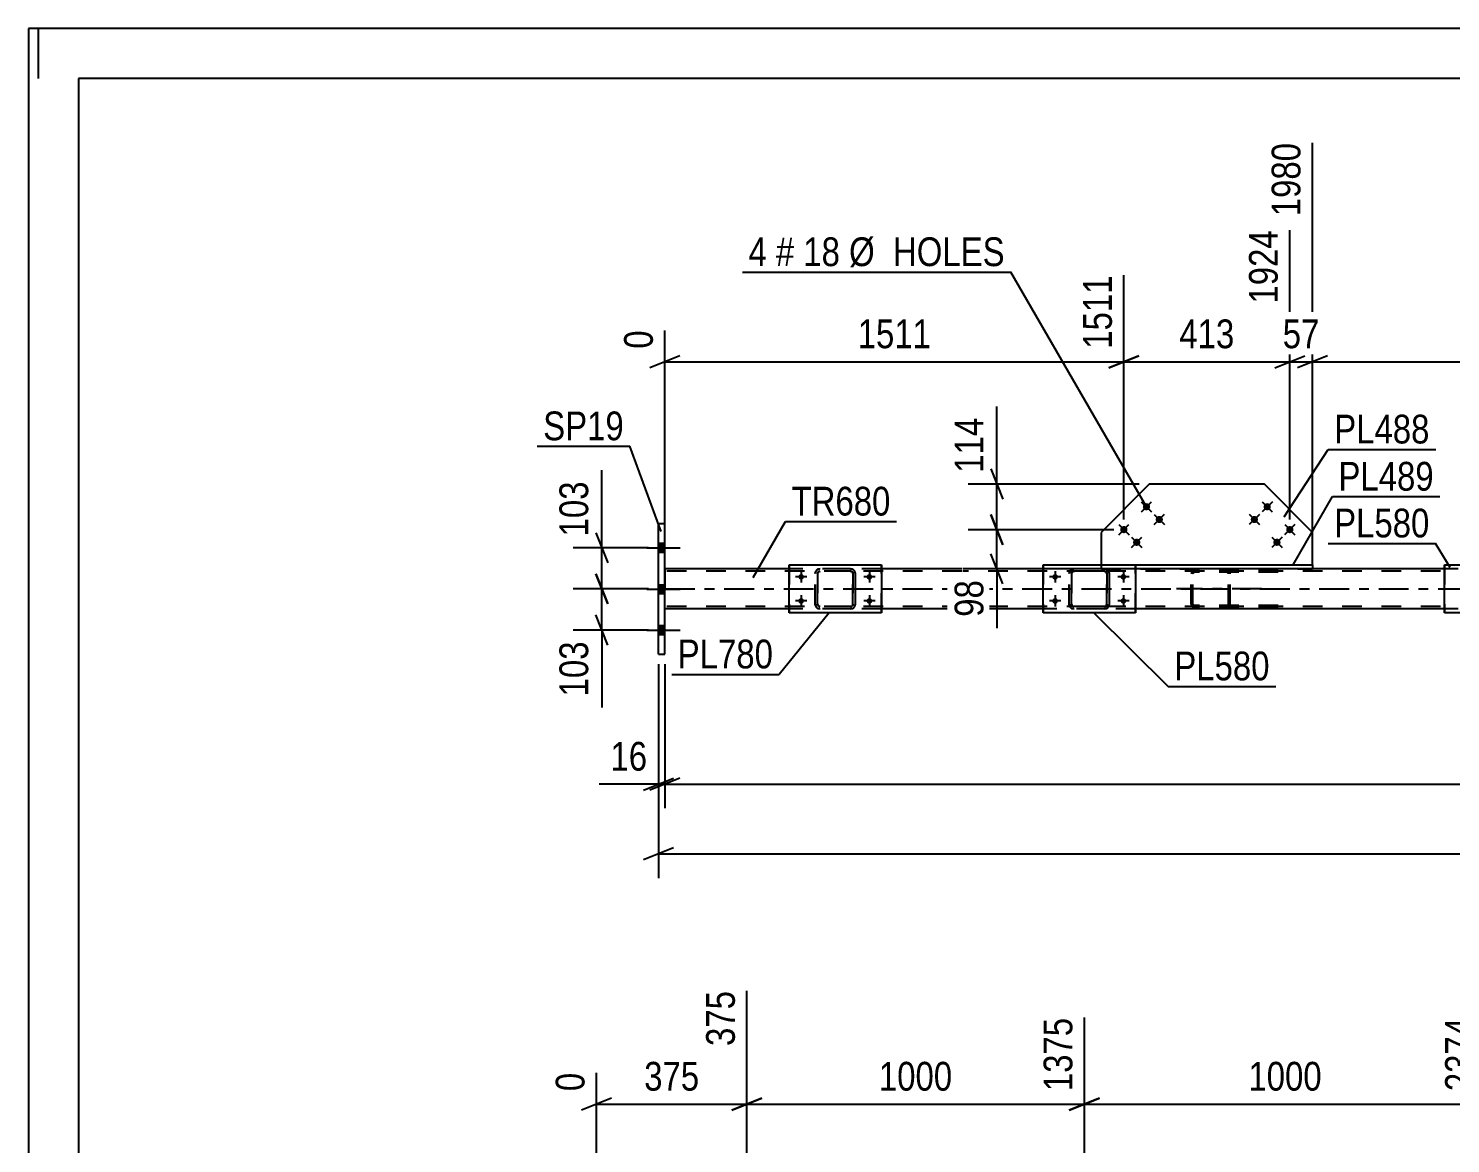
# Model space of a CAD drawing. Header units: millimetres. Extents: x 0 to 841, y 0 to 594.
# Drawn here: x 0 to 141.7, y 482.9 to 594 of the extents above; entities that cross this region are included whole.
import ezdxf

# ---------------------------------------------------------------- set-up
doc = ezdxf.new("R2010")
doc.units = ezdxf.units.MM
doc.linetypes.add('DXK_LINE_DOT2', pattern=[3.9198, 1.9599, -1.9599])
doc.linetypes.add('DXK_LINE_DOT3', pattern=[5.9187, 2.979, -0.9799, 0.9799, -0.9799])
doc.styles.add('Arial Narrow', font='ARIALN.TTF', dxfattribs={"height": 0.2})

# ---------------------------------------------------------------- blocks, each defined once
blk = doc.blocks.new('Unknown-570369486-1113')
at = {"color": 5, "linetype": 'Continuous'}
for p, q in [((841, 594), (0, 594)), ((0, 594), (0, 0)), ((1, 589), (1, 594)), ((836, 589), (5, 589)), ((5, 589), (5, 5))]:
    blk.add_line(p, q, dxfattribs=at)
blk = doc.blocks.new('Part-570369486-4411 - 4387')
at = {"color": 2, "linetype": 'Continuous'}
for p, q in [((106.87, 540.56), (106.87, 540.56)), ((106.87, 540.56), (106.87, 540.56)), ((106.87, 540.56), (127.91, 540.56)), ((127.91, 540.16), (110.28, 540.16)), ((127.91, 540.56), (127.91, 540.16)), ((127.91, 540.16), (127.91, 540.16))]:
    blk.add_line(p, q, dxfattribs=at)
at = {"color": 7, "linetype": 'DXK_LINE_DOT2'}
for p, q in [((106.87, 540.56), (106.87, 540.16)), ((106.87, 540.56), (127.91, 540.56)), ((106.87, 540.16), (127.91, 540.16)), ((110.28, 540.16), (106.87, 540.16))]:
    blk.add_line(p, q, dxfattribs=at)
blk = doc.blocks.new('Part-570369486-4464 - 4387')
at = {"color": 7, "linetype": 'DXK_LINE_DOT2'}
for p, q in [((78.37, 539.68), (78.41, 539.86)), ((78.41, 539.86), (78.38, 539.68)), ((78.63, 539.77), (78.61, 539.68)), ((78.62, 539.68), (78.64, 539.77)), ((78.68, 539.85), (78.63, 539.77)), ((78.64, 539.77), (78.69, 539.85)), ((78.67, 540.12), (78.85, 540.16)), ((78.86, 540.16), (78.67, 540.12)), ((78.67, 540.12), (78.67, 540.12)), ((78.76, 539.9), (78.68, 539.85)), ((78.69, 539.85), (78.77, 539.9)), ((78.85, 539.92), (78.76, 539.9)), ((78.77, 539.9), (78.86, 539.92)), ((81.9, 540.16), (78.85, 540.16)), ((81.9, 539.92), (78.85, 539.92)), ((81.89, 540.16), (82.08, 540.12)), ((81.98, 539.9), (81.89, 539.92)), ((82.08, 540.12), (81.9, 540.16)), ((81.9, 539.92), (81.99, 539.9)), ((81.98, 539.9), (81.99, 539.9)), ((82.06, 539.85), (81.98, 539.9)), ((81.99, 539.9), (82.07, 539.85)), ((82.11, 539.77), (82.06, 539.85)), ((82.07, 539.85), (82.12, 539.77)), ((82.13, 539.68), (82.11, 539.77)), ((82.12, 539.77), (82.14, 539.68)), ((82.33, 539.86), (82.37, 539.68)), ((82.38, 539.68), (82.34, 539.86)), ((78.37, 539.68), (78.38, 539.68)), ((78.37, 536.64), (78.37, 539.68)), ((78.38, 536.64), (78.38, 539.68)), ((78.62, 539.68), (78.61, 539.68)), ((78.61, 539.68), (78.61, 536.64)), ((78.62, 536.64), (78.62, 539.68)), ((82.14, 539.68), (82.13, 539.68)), ((82.13, 539.68), (82.13, 536.64)), ((82.14, 536.64), (82.14, 539.68)), ((82.38, 539.68), (82.37, 539.68)), ((82.37, 539.68), (82.37, 536.64)), ((82.38, 536.64), (82.38, 539.68)), ((78.38, 536.64), (78.37, 536.64)), ((78.41, 536.46), (78.37, 536.64)), ((78.38, 536.64), (78.41, 536.46)), ((78.61, 536.64), (78.62, 536.64)), ((78.61, 536.64), (78.63, 536.55)), ((78.64, 536.55), (78.62, 536.64)), ((78.63, 536.55), (78.68, 536.47)), ((78.69, 536.47), (78.64, 536.55)), ((78.67, 536.2), (78.67, 536.2)), ((78.85, 536.16), (78.67, 536.2)), ((78.67, 536.2), (78.86, 536.16)), ((78.68, 536.47), (78.76, 536.42)), ((78.77, 536.42), (78.69, 536.47)), ((78.76, 536.42), (78.85, 536.4)), ((78.86, 536.4), (78.77, 536.42)), ((81.9, 536.4), (78.85, 536.4)), ((81.9, 536.16), (78.85, 536.16)), ((81.89, 536.4), (81.98, 536.42)), ((82.08, 536.2), (81.89, 536.16)), ((81.99, 536.42), (81.9, 536.4)), ((81.9, 536.16), (82.08, 536.2)), ((81.98, 536.42), (82.06, 536.47)), ((81.98, 536.42), (81.99, 536.42)), ((82.07, 536.47), (81.99, 536.42)), ((82.06, 536.47), (82.11, 536.55)), ((82.12, 536.55), (82.07, 536.47)), ((82.11, 536.55), (82.13, 536.64)), ((82.14, 536.64), (82.12, 536.55)), ((82.13, 536.64), (82.14, 536.64)), ((82.37, 536.64), (82.33, 536.46)), ((82.34, 536.46), (82.38, 536.64)), ((82.37, 536.64), (82.38, 536.64))]:
    blk.add_line(p, q, dxfattribs=at)
at = {"color": 7, "linetype": 'DXK_LINE_DOT3'}
blk.add_line((80.38, 538.16), (80.37, 538.16), dxfattribs=at)
at = {"color": 7, "linetype": 'DXK_LINE_DOT2'}
for centre, start, end in [((78.85, 539.68), 112.5, 157.5), ((78.86, 539.68), 112.5, 157.5), ((81.89, 539.68), 22.5, 67.5), ((81.9, 539.68), 22.5, 67.5), ((78.85, 536.64), 202.5, 247.5), ((78.86, 536.64), 202.5, 247.5), ((81.89, 536.64), 292.5, 337.5), ((81.9, 536.64), 292.5, 337.5)]:
    blk.add_arc(centre, 0.48, start, end, dxfattribs=at)
blk = doc.blocks.new('Part-570369486-4400 - 4387')
at = {"color": 2, "linetype": 'Continuous'}
for p, q in [((62.76, 531.66), (62.76, 544.66)), ((62.76, 544.66), (63.4, 544.66)), ((63.4, 531.66), (63.4, 544.66)), ((62.76, 531.66), (63.4, 531.66))]:
    blk.add_line(p, q, dxfattribs=at)
blk = doc.blocks.new('Part-570369486-4406 - 4387')
at = {"color": 2, "linetype": 'Continuous'}
for p, q in [((75.78, 540.16), (63.4, 540.16)), ((92.98, 540.16), (84.98, 540.16)), ((101.08, 540.16), (93.08, 540.16)), ((141.08, 540.16), (127.91, 540.16)), ((75.78, 536.16), (63.4, 536.16)), ((92.98, 536.16), (84.98, 536.16)), ((101.08, 536.16), (93.08, 536.16)), ((141.08, 536.16), (110.28, 536.16))]:
    blk.add_line(p, q, dxfattribs=at)
at = {"color": 7, "linetype": 'DXK_LINE_DOT2'}
for p, q in [((63.4, 540.16), (63.4, 536.16)), ((92.98, 539.92), (63.4, 539.92)), ((84.98, 540.16), (75.78, 540.16)), ((760, 539.92), (93.08, 539.92)), ((127.91, 540.16), (101.08, 540.16)), ((150.28, 540.16), (141.08, 540.16)), ((92.98, 536.4), (63.4, 536.4)), ((84.98, 536.16), (75.78, 536.16)), ((760, 536.4), (93.08, 536.4)), ((110.28, 536.16), (101.08, 536.16)), ((150.28, 536.16), (141.08, 536.16))]:
    blk.add_line(p, q, dxfattribs=at)
at = {"color": 7, "linetype": 'DXK_LINE_DOT3'}
for p, q in [((63.4, 538.16), (92.98, 538.16)), ((93.08, 538.16), (760, 538.16))]:
    blk.add_line(p, q, dxfattribs=at)
blk = doc.blocks.new('Part-570369486-4423 - 4387')
at = {"color": 7, "linetype": 'DXK_LINE_DOT2'}
for p, q in [((103.67, 539.68), (103.71, 539.86)), ((103.71, 539.86), (103.68, 539.68)), ((103.93, 539.77), (103.91, 539.68)), ((103.92, 539.68), (103.94, 539.77)), ((103.98, 539.85), (103.93, 539.77)), ((103.94, 539.77), (103.99, 539.85)), ((103.97, 540.12), (104.15, 540.16)), ((104.16, 540.16), (103.97, 540.12)), ((103.97, 540.12), (103.97, 540.12)), ((104.06, 539.9), (103.98, 539.85)), ((103.99, 539.85), (104.07, 539.9)), ((104.15, 539.92), (104.06, 539.9)), ((104.07, 539.9), (104.16, 539.92)), ((107.2, 540.16), (104.15, 540.16)), ((107.2, 539.92), (104.15, 539.92)), ((107.19, 540.16), (107.37, 540.12)), ((107.28, 539.9), (107.19, 539.92)), ((107.38, 540.12), (107.2, 540.16)), ((107.2, 539.92), (107.29, 539.9)), ((107.28, 539.9), (107.29, 539.9)), ((107.36, 539.85), (107.28, 539.9)), ((107.29, 539.9), (107.37, 539.85)), ((107.41, 539.77), (107.36, 539.85)), ((107.37, 539.85), (107.42, 539.77)), ((107.43, 539.68), (107.41, 539.77)), ((107.42, 539.77), (107.44, 539.68)), ((107.63, 539.86), (107.67, 539.68)), ((107.68, 539.68), (107.64, 539.86)), ((103.67, 539.68), (103.68, 539.68)), ((103.67, 536.64), (103.67, 539.68)), ((103.68, 536.64), (103.68, 539.68)), ((103.92, 539.68), (103.91, 539.68)), ((103.91, 539.68), (103.91, 536.64)), ((103.92, 536.64), (103.92, 539.68)), ((107.44, 539.68), (107.43, 539.68)), ((107.43, 539.68), (107.43, 536.64)), ((107.44, 536.64), (107.44, 539.68)), ((107.68, 539.68), (107.67, 539.68)), ((107.67, 539.68), (107.67, 536.64)), ((107.68, 536.64), (107.68, 539.68)), ((103.68, 536.64), (103.67, 536.64)), ((103.71, 536.46), (103.67, 536.64)), ((103.68, 536.64), (103.71, 536.46)), ((103.91, 536.64), (103.92, 536.64)), ((103.91, 536.64), (103.93, 536.55)), ((103.94, 536.55), (103.92, 536.64)), ((103.93, 536.55), (103.98, 536.47)), ((103.99, 536.47), (103.94, 536.55)), ((103.97, 536.2), (103.97, 536.2)), ((104.15, 536.16), (103.97, 536.2)), ((103.97, 536.2), (104.16, 536.16)), ((103.98, 536.47), (104.06, 536.42)), ((104.07, 536.42), (103.99, 536.47)), ((104.06, 536.42), (104.15, 536.4)), ((104.16, 536.4), (104.07, 536.42)), ((107.2, 536.4), (104.15, 536.4)), ((107.2, 536.16), (104.15, 536.16)), ((107.19, 536.4), (107.28, 536.42)), ((107.37, 536.2), (107.19, 536.16)), ((107.29, 536.42), (107.2, 536.4)), ((107.2, 536.16), (107.38, 536.2)), ((107.28, 536.42), (107.36, 536.47)), ((107.28, 536.42), (107.29, 536.42)), ((107.37, 536.47), (107.29, 536.42)), ((107.36, 536.47), (107.41, 536.55)), ((107.42, 536.55), (107.37, 536.47)), ((107.41, 536.55), (107.43, 536.64)), ((107.44, 536.64), (107.42, 536.55)), ((107.43, 536.64), (107.44, 536.64)), ((107.67, 536.64), (107.63, 536.46)), ((107.64, 536.46), (107.68, 536.64)), ((107.67, 536.64), (107.68, 536.64))]:
    blk.add_line(p, q, dxfattribs=at)
at = {"color": 7, "linetype": 'DXK_LINE_DOT3'}
blk.add_line((105.68, 538.16), (105.67, 538.16), dxfattribs=at)
at = {"color": 7, "linetype": 'DXK_LINE_DOT2'}
for centre, start, end in [((104.15, 539.68), 112.5, 157.5), ((104.16, 539.68), 112.5, 157.5), ((107.19, 539.68), 22.5, 67.5), ((107.2, 539.68), 22.5, 67.5), ((104.15, 536.64), 202.5, 247.5), ((104.16, 536.64), 202.5, 247.5), ((107.19, 536.64), 292.5, 337.5), ((107.2, 536.64), 292.5, 337.5)]:
    blk.add_arc(centre, 0.48, start, end, dxfattribs=at)
blk = doc.blocks.new('Part-570369486-4429 - 4387')
at = {"color": 2, "linetype": 'Continuous'}
for p, q in [((101.08, 535.76), (101.08, 540.56)), ((101.08, 540.56), (101.08, 540.56)), ((101.08, 540.56), (110.28, 540.56)), ((110.28, 540.56), (110.28, 535.76)), ((101.08, 535.76), (101.08, 535.76)), ((110.28, 535.76), (101.08, 535.76))]:
    blk.add_line(p, q, dxfattribs=at)
at = {"color": 7, "linetype": 'DXK_LINE_DOT2'}
for p, q in [((101.08, 540.56), (101.08, 535.76)), ((101.08, 540.56), (101.08, 540.56)), ((110.28, 535.76), (110.28, 540.56)), ((101.08, 535.76), (101.08, 535.76))]:
    blk.add_line(p, q, dxfattribs=at)
blk = doc.blocks.new('Part-570369486-4447 - 4387')
at = {"color": 2, "linetype": 'Continuous'}
for p, q in [((141.08, 535.76), (141.08, 540.56)), ((141.08, 540.56), (141.08, 540.56)), ((141.08, 540.56), (150.28, 540.56)), ((150.28, 540.56), (150.28, 535.76)), ((141.08, 535.76), (141.08, 535.76)), ((150.28, 535.76), (141.08, 535.76))]:
    blk.add_line(p, q, dxfattribs=at)
at = {"color": 7, "linetype": 'DXK_LINE_DOT2'}
for p, q in [((141.08, 540.56), (141.08, 535.76)), ((141.08, 540.56), (141.08, 540.56)), ((150.28, 535.76), (150.28, 540.56)), ((141.08, 535.76), (141.08, 535.76))]:
    blk.add_line(p, q, dxfattribs=at)
blk = doc.blocks.new('Part-570369486-4453 - 4387')
at = {"color": 2, "linetype": 'Continuous'}
for p, q in [((75.78, 535.76), (75.78, 540.56)), ((75.78, 540.56), (75.78, 540.56)), ((75.78, 540.56), (84.98, 540.56)), ((84.98, 540.56), (84.98, 535.76)), ((75.78, 535.76), (75.78, 535.76)), ((84.98, 535.76), (75.78, 535.76))]:
    blk.add_line(p, q, dxfattribs=at)
at = {"color": 7, "linetype": 'DXK_LINE_DOT2'}
for p, q in [((75.78, 540.56), (75.78, 535.76)), ((75.78, 540.56), (75.78, 540.56)), ((84.98, 535.76), (84.98, 540.56)), ((75.78, 535.76), (75.78, 535.76))]:
    blk.add_line(p, q, dxfattribs=at)
blk = doc.blocks.new('Bolt-570369486-4633 - 4387')
at = {"linetype": 'Continuous'}
for points in [[(111.63, 546.6, -1), (111.12, 546.09, -1)], [(112.91, 545.33, -1), (112.4, 544.82, -1)], [(109.38, 544.32, -1), (108.87, 543.81, -1)], [(110.66, 543.06, -1), (110.15, 542.54, -1)]]:
    blk.add_hatch(color=1, dxfattribs=at).paths.add_polyline_path(points)
at = {"color": 1, "linetype": 'Continuous'}
for p, q in [((110.86, 546.85), (111.89, 545.84)), ((110.87, 545.83), (111.88, 546.85)), ((112.14, 545.58), (113.17, 544.57)), ((112.15, 544.57), (113.16, 545.59)), ((108.61, 544.57), (109.64, 543.56)), ((108.62, 543.55), (109.63, 544.58)), ((109.9, 543.31), (110.92, 542.29)), ((109.9, 542.29), (110.91, 543.31))]:
    blk.add_line(p, q, dxfattribs=at)
blk = doc.blocks.new('Bolt-570369486-4562 - 4387')
at = {"linetype": 'Continuous'}
for points in [[(63.4, 541.82), (63.4, 542.7), (62.76, 542.7), (62.76, 541.82)], [(63.4, 541.82), (63.4, 542.7), (62.76, 542.7), (62.76, 541.82)], [(63.4, 541.82), (63.4, 542.7), (62.76, 542.7), (62.76, 541.82)], [(63.4, 537.7), (63.4, 538.58), (62.76, 538.58), (62.76, 537.7)], [(63.4, 537.7), (63.4, 538.58), (62.76, 538.58), (62.76, 537.7)], [(63.4, 533.62), (63.4, 534.5), (62.76, 534.5), (62.76, 533.62)], [(63.4, 533.62), (63.4, 534.5), (62.76, 534.5), (62.76, 533.62)], [(63.4, 533.62), (63.4, 534.5), (62.76, 534.5), (62.76, 533.62)]]:
    blk.add_hatch(color=1, dxfattribs=at).paths.add_polyline_path(points)
at = {"color": 1, "linetype": 'Continuous'}
for p, q in [((62.76, 542.7), (63.4, 542.7)), ((62.76, 542.7), (63.4, 542.7)), ((62.76, 542.7), (63.4, 542.7)), ((61.6, 542.26), (64.92, 542.26)), ((61.6, 542.26), (64.92, 542.26)), ((61.6, 542.26), (64.92, 542.26)), ((62.76, 541.82), (63.4, 541.82)), ((62.76, 541.82), (63.4, 541.82)), ((62.76, 541.82), (63.4, 541.82)), ((62.76, 538.58), (63.4, 538.58)), ((62.76, 538.58), (63.4, 538.58)), ((61.6, 538.14), (64.92, 538.14)), ((61.6, 538.14), (64.92, 538.14)), ((62.76, 537.7), (63.4, 537.7)), ((62.76, 537.7), (63.4, 537.7)), ((62.76, 534.5), (63.4, 534.5)), ((62.76, 534.5), (63.4, 534.5)), ((62.76, 534.5), (63.4, 534.5)), ((61.6, 534.06), (64.92, 534.06)), ((61.6, 534.06), (64.92, 534.06)), ((61.6, 534.06), (64.92, 534.06)), ((62.76, 533.62), (63.4, 533.62)), ((62.76, 533.62), (63.4, 533.62)), ((62.76, 533.62), (63.4, 533.62))]:
    blk.add_line(p, q, dxfattribs=at)
blk = doc.blocks.new('Bolt-570369486-4586 - 4387')
at = {"linetype": 'Continuous'}
for points in [[(102, 539.36), (102, 539.42), (102.02, 539.47), (102.05, 539.52), (102.09, 539.57), (102.14, 539.6), (102.19, 539.63), (102.25, 539.64), (102.31, 539.64), (102.36, 539.63), (102.42, 539.6), (102.47, 539.57), (102.5, 539.52), (102.53, 539.47), (102.55, 539.42), (102.56, 539.36), (102.55, 539.3), (102.53, 539.25), (102.5, 539.19), (102.47, 539.15), (102.42, 539.12), (102.36, 539.09), (102.31, 539.08), (102.25, 539.08), (102.19, 539.09), (102.14, 539.12), (102.09, 539.15), (102.05, 539.19), (102.02, 539.25), (102, 539.3)], [(108.8, 539.36), (108.8, 539.42), (108.82, 539.47), (108.85, 539.52), (108.89, 539.57), (108.94, 539.6), (108.99, 539.63), (109.05, 539.64), (109.11, 539.64), (109.16, 539.63), (109.22, 539.6), (109.27, 539.57), (109.3, 539.52), (109.33, 539.47), (109.35, 539.42), (109.36, 539.36), (109.35, 539.3), (109.33, 539.25), (109.3, 539.19), (109.27, 539.15), (109.22, 539.12), (109.16, 539.09), (109.11, 539.08), (109.05, 539.08), (108.99, 539.09), (108.94, 539.12), (108.89, 539.15), (108.85, 539.19), (108.82, 539.25), (108.8, 539.3)], [(102, 536.96), (102, 537.02), (102.02, 537.07), (102.05, 537.12), (102.09, 537.17), (102.14, 537.2), (102.19, 537.23), (102.25, 537.24), (102.31, 537.24), (102.36, 537.23), (102.42, 537.2), (102.47, 537.17), (102.5, 537.12), (102.53, 537.07), (102.55, 537.02), (102.56, 536.96), (102.55, 536.9), (102.53, 536.85), (102.5, 536.79), (102.47, 536.75), (102.42, 536.72), (102.36, 536.69), (102.31, 536.68), (102.25, 536.68), (102.19, 536.69), (102.14, 536.72), (102.09, 536.75), (102.05, 536.79), (102.02, 536.85), (102, 536.9)], [(108.8, 536.96), (108.8, 537.02), (108.82, 537.07), (108.85, 537.12), (108.89, 537.17), (108.94, 537.2), (108.99, 537.23), (109.05, 537.24), (109.11, 537.24), (109.16, 537.23), (109.22, 537.2), (109.27, 537.17), (109.3, 537.12), (109.33, 537.07), (109.35, 537.02), (109.36, 536.96), (109.35, 536.9), (109.33, 536.85), (109.3, 536.79), (109.27, 536.75), (109.22, 536.72), (109.16, 536.69), (109.11, 536.68), (109.05, 536.68), (108.99, 536.69), (108.94, 536.72), (108.89, 536.75), (108.85, 536.79), (108.82, 536.85), (108.8, 536.9)]]:
    blk.add_hatch(color=1, dxfattribs=at).paths.add_polyline_path(points)
at = {"color": 1, "linetype": 'Continuous'}
for p, q in [((102.28, 539.92), (102.28, 538.8)), ((109.08, 539.92), (109.08, 538.8)), ((102.84, 539.36), (101.72, 539.36)), ((109.64, 539.36), (108.52, 539.36)), ((102.84, 536.96), (101.72, 536.96)), ((102.28, 537.52), (102.28, 536.4)), ((109.64, 536.96), (108.52, 536.96)), ((109.08, 537.52), (109.08, 536.4))]:
    blk.add_line(p, q, dxfattribs=at)
blk = doc.blocks.new('Bolt-570369486-4587 - 4387')
at = {"linetype": 'Continuous'}
for points in [[(76.7, 539.36), (76.7, 539.42), (76.72, 539.47), (76.75, 539.52), (76.79, 539.57), (76.84, 539.6), (76.89, 539.63), (76.95, 539.64), (77.01, 539.64), (77.06, 539.63), (77.12, 539.6), (77.17, 539.57), (77.2, 539.52), (77.23, 539.47), (77.25, 539.42), (77.26, 539.36), (77.25, 539.3), (77.23, 539.25), (77.2, 539.19), (77.17, 539.15), (77.12, 539.12), (77.06, 539.09), (77.01, 539.08), (76.95, 539.08), (76.89, 539.09), (76.84, 539.12), (76.79, 539.15), (76.75, 539.19), (76.72, 539.25), (76.7, 539.3)], [(83.5, 539.36), (83.5, 539.42), (83.52, 539.47), (83.55, 539.52), (83.59, 539.57), (83.64, 539.6), (83.69, 539.63), (83.75, 539.64), (83.81, 539.64), (83.86, 539.63), (83.92, 539.6), (83.97, 539.57), (84, 539.52), (84.03, 539.47), (84.05, 539.42), (84.06, 539.36), (84.05, 539.3), (84.03, 539.25), (84, 539.19), (83.97, 539.15), (83.92, 539.12), (83.86, 539.09), (83.81, 539.08), (83.75, 539.08), (83.69, 539.09), (83.64, 539.12), (83.59, 539.15), (83.55, 539.19), (83.52, 539.25), (83.5, 539.3)], [(76.7, 536.96), (76.7, 537.02), (76.72, 537.07), (76.75, 537.12), (76.79, 537.17), (76.84, 537.2), (76.89, 537.23), (76.95, 537.24), (77.01, 537.24), (77.06, 537.23), (77.12, 537.2), (77.17, 537.17), (77.2, 537.12), (77.23, 537.07), (77.25, 537.02), (77.26, 536.96), (77.25, 536.9), (77.23, 536.85), (77.2, 536.79), (77.17, 536.75), (77.12, 536.72), (77.06, 536.69), (77.01, 536.68), (76.95, 536.68), (76.89, 536.69), (76.84, 536.72), (76.79, 536.75), (76.75, 536.79), (76.72, 536.85), (76.7, 536.9)], [(83.5, 536.96), (83.5, 537.02), (83.52, 537.07), (83.55, 537.12), (83.59, 537.17), (83.64, 537.2), (83.69, 537.23), (83.75, 537.24), (83.81, 537.24), (83.86, 537.23), (83.92, 537.2), (83.97, 537.17), (84, 537.12), (84.03, 537.07), (84.05, 537.02), (84.06, 536.96), (84.05, 536.9), (84.03, 536.85), (84, 536.79), (83.97, 536.75), (83.92, 536.72), (83.86, 536.69), (83.81, 536.68), (83.75, 536.68), (83.69, 536.69), (83.64, 536.72), (83.59, 536.75), (83.55, 536.79), (83.52, 536.85), (83.5, 536.9)]]:
    blk.add_hatch(color=1, dxfattribs=at).paths.add_polyline_path(points)
at = {"color": 1, "linetype": 'Continuous'}
for p, q in [((76.98, 539.92), (76.98, 538.8)), ((83.78, 539.92), (83.78, 538.8)), ((77.54, 539.36), (76.42, 539.36)), ((84.34, 539.36), (83.22, 539.36)), ((77.54, 536.96), (76.42, 536.96)), ((76.98, 537.52), (76.98, 536.4)), ((84.34, 536.96), (83.22, 536.96)), ((83.78, 537.52), (83.78, 536.4))]:
    blk.add_line(p, q, dxfattribs=at)
blk = doc.blocks.new('Part-570369486-4616 - 4387')
at = {"color": 2, "linetype": 'Continuous'}
for p, q in [((111.64, 548.61), (106.87, 543.77)), ((123.14, 548.61), (111.64, 548.61)), ((127.91, 543.77), (123.14, 548.61)), ((106.87, 543.77), (106.87, 540.56)), ((127.91, 540.56), (127.91, 543.77))]:
    blk.add_line(p, q, dxfattribs=at)
at = {"color": 7, "linetype": 'DXK_LINE_DOT2'}
blk.add_line((106.87, 540.56), (127.91, 540.56), dxfattribs=at)
blk = doc.blocks.new('Bolt-570369486-4658 - 4387')
at = {"linetype": 'Continuous'}
for points in [[(122.38, 544.82, -1), (121.87, 545.33, -1)], [(123.66, 546.09, -1), (123.15, 546.6, -1)], [(125.91, 543.81, -1), (125.4, 544.32, -1)], [(124.62, 542.54, -1), (124.12, 543.06, -1)]]:
    blk.add_hatch(color=1, dxfattribs=at).paths.add_polyline_path(points)
at = {"color": 1, "linetype": 'Continuous'}
for p, q in [((123.92, 546.85), (122.89, 545.84)), ((122.9, 546.85), (123.91, 545.83)), ((122.64, 545.58), (121.61, 544.57)), ((121.62, 545.59), (122.63, 544.57)), ((126.16, 544.57), (125.14, 543.56)), ((125.15, 544.58), (126.16, 543.55)), ((124.88, 543.31), (123.86, 542.29)), ((123.87, 543.31), (124.88, 542.29))]:
    blk.add_line(p, q, dxfattribs=at)
blk = doc.blocks.new('Part-570369486-4696 - 4387')
at = {"color": 7, "linetype": 'DXK_LINE_DOT2'}
for p, q in [((115.86, 539.77), (115.83, 539.67)), ((115.86, 539.79), (115.86, 539.77)), ((116.02, 539.73), (116.05, 539.78)), ((116.17, 539.99), (116.04, 539.97)), ((116.05, 539.78), (116.11, 539.82)), ((116.11, 539.82), (116.17, 539.83)), ((124.49, 539.99), (116.17, 539.99)), ((124.49, 539.83), (116.17, 539.83)), ((119.52, 539.97), (119.39, 539.99)), ((119.39, 539.83), (119.45, 539.82)), ((119.45, 539.82), (119.51, 539.78)), ((119.51, 539.78), (119.55, 539.73)), ((119.71, 539.77), (119.7, 539.79)), ((119.73, 539.67), (119.71, 539.77)), ((115.83, 536.65), (115.83, 539.67)), ((116, 539.67), (116.01, 539.68)), ((116, 536.65), (116, 539.67)), ((116.01, 539.68), (116.02, 539.73)), ((119.56, 539.68), (119.55, 539.73)), ((119.56, 539.67), (119.56, 539.68)), ((119.56, 536.65), (119.56, 539.67)), ((119.73, 536.65), (119.73, 539.67)), ((115.83, 536.65), (115.86, 536.53)), ((116.02, 536.59), (116, 536.65)), ((116.05, 536.54), (116.02, 536.59)), ((116.04, 536.35), (116.17, 536.33)), ((116.11, 536.5), (116.05, 536.54)), ((116.17, 536.49), (116.11, 536.5)), ((124.49, 536.49), (116.17, 536.49)), ((124.49, 536.33), (116.17, 536.33)), ((119.45, 536.5), (119.39, 536.49)), ((119.39, 536.33), (119.52, 536.35)), ((119.51, 536.54), (119.45, 536.5)), ((119.55, 536.59), (119.51, 536.54)), ((119.56, 536.65), (119.55, 536.59)), ((119.7, 536.53), (119.73, 536.65))]:
    blk.add_line(p, q, dxfattribs=at)
at = {"color": 7, "linetype": 'DXK_LINE_DOT3'}
blk.add_line((122.88, 538.16), (114.36, 538.16), dxfattribs=at)
at = {"color": 7, "linetype": 'DXK_LINE_DOT2'}
for centre, start, end in [((116.16, 539.66), 110.7583, 155.68), ((116.16, 536.66), 204.32, 249.2417), ((119.4, 536.66), 290.7583, 335.68)]:
    blk.add_arc(centre, 0.331, start, end, dxfattribs=at)
blk = doc.blocks.new('StraightDimension-570369486-12098 - 4387')
at = {"color": 7, "linetype": 'Continuous'}
for p, q in [((127.91, 541.56), (127.91, 582.61)), ((194.26, 545.06), (194.26, 569.41)), ((129.41, 561.39), (126.41, 560.19)), ((192.76, 560.19), (195.76, 561.39)), ((127.91, 560.79), (194.26, 560.79))]:
    blk.add_line(p, q, dxfattribs=at)
at = {"color": 0}
blk.add_wipeout([(165.34, 561.54), (165.34, 565.74), (156.83, 565.74), (156.83, 561.54)], dxfattribs=at)
at = {"color": 3, "style": 'Arial Narrow'}
blk.add_text('1659', height=2.863, dxfattribs=at).set_placement((157.43, 562.14))
at = {"color": 0, "linetype": 'Continuous'}
blk.add_wipeout([(193.66, 570.01), (189.46, 570.01), (189.46, 561.49), (193.66, 561.49)], dxfattribs=at)
at = {"color": 3, "linetype": 'Continuous', "style": 'Arial Narrow'}
blk.add_text('3639', height=2.863, rotation=90.0002, dxfattribs=at).set_placement((193.06, 562.09))
blk = doc.blocks.new('StraightDimension-570369486-5651 - 4387')
at = {"color": 7, "linetype": 'Continuous'}
for p, q in [((62.76, 530.66), (62.76, 509.35)), ((64.26, 512.35), (61.26, 511.15)), ((62.76, 511.75), (760.64, 511.75))]:
    blk.add_line(p, q, dxfattribs=at)
blk = doc.blocks.new('StraightDimension-570369486-5148 - 4387')
at = {"color": 7, "linetype": 'Continuous'}
for p, q in [((63.4, 530.66), (63.4, 516.3)), ((64.9, 519.3), (61.9, 518.1)), ((63.4, 518.7), (760, 518.7))]:
    blk.add_line(p, q, dxfattribs=at)
blk = doc.blocks.new('StraightDimension-570369486-12100 - 4387')
at = {"color": 7, "linetype": 'Continuous'}
for p, q in [((125.65, 545.06), (125.65, 573.91)), ((109.13, 545.06), (109.13, 569.41)), ((110.63, 561.39), (107.63, 560.19)), ((124.15, 560.19), (127.15, 561.39)), ((109.13, 560.79), (125.65, 560.79))]:
    blk.add_line(p, q, dxfattribs=at)
at = {"color": 0}
blk.add_wipeout([(120.73, 561.54), (120.73, 565.74), (114.05, 565.74), (114.05, 561.54)], dxfattribs=at)
at = {"color": 3, "style": 'Arial Narrow'}
blk.add_text('413', height=2.863, dxfattribs=at).set_placement((114.65, 562.14))
at = {"color": 0, "linetype": 'Continuous'}
blk.add_wipeout([(125.05, 574.51), (120.85, 574.51), (120.85, 565.99), (125.05, 565.99)], dxfattribs=at)
at = {"color": 3, "linetype": 'Continuous', "style": 'Arial Narrow'}
blk.add_text('1924', height=2.863, rotation=90.0002, dxfattribs=at).set_placement((124.45, 566.59))
blk = doc.blocks.new('StraightDimension-570369486-5158 - 4387')
at = {"color": 7, "linetype": 'Continuous'}
for p, q in [((62.76, 530.66), (62.76, 516.3)), ((63.4, 530.66), (63.4, 516.3)), ((62.76, 518.7), (56.85, 518.7)), ((62.76, 518.7), (56.85, 518.7)), ((61.26, 518.1), (64.26, 519.3)), ((64.9, 519.3), (61.9, 518.1)), ((62.76, 518.7), (63.4, 518.7))]:
    blk.add_line(p, q, dxfattribs=at)
at = {"color": 0}
blk.add_wipeout([(62.23, 519.45), (62.23, 523.65), (57.38, 523.65), (57.38, 519.45)], dxfattribs=at)
at = {"color": 3, "style": 'Arial Narrow'}
blk.add_text('16', height=2.863, dxfattribs=at).set_placement((57.98, 520.05))
blk = doc.blocks.new('StraightDimension-570369486-5186 - 4387')
at = {"color": 7, "linetype": 'Continuous'}
for p, q in [((57.11, 542.26), (57.11, 549.99)), ((57.11, 542.26), (57.11, 549.99)), ((56.51, 543.76), (57.71, 540.76)), ((61.76, 542.26), (54.26, 542.26)), ((57.11, 538.16), (57.11, 542.26)), ((57.71, 536.66), (56.51, 539.66)), ((61.76, 538.16), (54.26, 538.16))]:
    blk.add_line(p, q, dxfattribs=at)
at = {"color": 0}
blk.add_wipeout([(56.36, 549.47), (52.16, 549.47), (52.16, 542.79), (56.36, 542.79)], dxfattribs=at)
at = {"color": 3, "style": 'Arial Narrow'}
blk.add_text('103', height=2.863, rotation=90.0002, dxfattribs=at).set_placement((55.76, 543.39))
blk = doc.blocks.new('StraightDimension-570369486-5194 - 4387')
at = {"color": 7, "linetype": 'Continuous'}
for p, q in [((56.51, 539.66), (57.71, 536.66)), ((61.76, 538.16), (54.26, 538.16)), ((57.11, 534.06), (57.11, 538.16)), ((57.71, 532.56), (56.51, 535.56)), ((61.76, 534.06), (54.26, 534.06)), ((57.11, 534.06), (57.11, 526.33)), ((57.11, 534.06), (57.11, 526.33))]:
    blk.add_line(p, q, dxfattribs=at)
at = {"color": 0}
blk.add_wipeout([(56.36, 533.54), (52.16, 533.54), (52.16, 526.85), (56.36, 526.85)], dxfattribs=at)
at = {"color": 3, "style": 'Arial Narrow'}
blk.add_text('103', height=2.863, rotation=90.0002, dxfattribs=at).set_placement((55.76, 527.45))
blk = doc.blocks.new('StraightDimension-570369486-12099 - 4387')
at = {"color": 7, "linetype": 'Continuous'}
for p, q in [((127.91, 541.56), (127.91, 582.61)), ((125.65, 545.06), (125.65, 573.91)), ((124.15, 560.19), (127.15, 561.39)), ((129.41, 561.39), (126.41, 560.19)), ((125.65, 560.79), (127.91, 560.79))]:
    blk.add_line(p, q, dxfattribs=at)
at = {"color": 0, "linetype": 'Continuous'}
blk.add_wipeout([(127.31, 583.21), (123.11, 583.21), (123.11, 574.69), (127.31, 574.69)], dxfattribs=at)
at = {"color": 0}
blk.add_wipeout([(129.21, 561.54), (129.21, 565.74), (124.35, 565.74), (124.35, 561.54)], dxfattribs=at)
at = {"color": 3, "linetype": 'Continuous', "style": 'Arial Narrow'}
blk.add_text('1980', height=2.863, rotation=90.0002, dxfattribs=at).set_placement((126.71, 575.29))
at = {"color": 3, "style": 'Arial Narrow'}
blk.add_text('57', height=2.863, dxfattribs=at).set_placement((124.95, 562.14))
blk = doc.blocks.new('StraightDimension-570369486-12101 - 4387')
at = {"color": 7, "linetype": 'Continuous'}
for p, q in [((109.13, 545.06), (109.13, 569.41)), ((63.4, 541.16), (63.4, 563.92)), ((64.9, 561.39), (61.9, 560.19)), ((107.63, 560.19), (110.63, 561.39)), ((63.4, 560.79), (109.13, 560.79))]:
    blk.add_line(p, q, dxfattribs=at)
at = {"color": 0}
blk.add_wipeout([(90.52, 561.54), (90.52, 565.74), (82.01, 565.74), (82.01, 561.54)], dxfattribs=at)
at = {"color": 3, "style": 'Arial Narrow'}
blk.add_text('1511', height=2.863, dxfattribs=at).set_placement((82.61, 562.14))
at = {"color": 0, "linetype": 'Continuous'}
for points in [[(108.53, 570.01), (104.33, 570.01), (104.33, 561.49), (108.53, 561.49)], [(62.8, 564.52), (58.6, 564.52), (58.6, 561.49), (62.8, 561.49)]]:
    blk.add_wipeout(points, dxfattribs=at)
at = {"color": 3, "linetype": 'Continuous', "style": 'Arial Narrow'}
for s, height, p in [('1511', 2.863, (107.93, 562.09)), ('0', 2.86, (62.2, 562.09))]:
    blk.add_text(s, height=height, rotation=90.0002, dxfattribs=at).set_placement(p)
blk = doc.blocks.new('StraightDimension-570369486-32908 - 4387')
at = {"color": 7, "linetype": 'Continuous'}
for p, q in [((96.48, 548.61), (96.48, 556.34)), ((96.48, 548.61), (96.48, 556.34)), ((95.88, 550.11), (97.08, 547.11)), ((110.64, 548.61), (93.63, 548.61)), ((96.48, 544.06), (96.48, 548.61)), ((97.08, 542.56), (95.88, 545.56)), ((108.13, 544.06), (93.63, 544.06))]:
    blk.add_line(p, q, dxfattribs=at)
at = {"color": 0}
blk.add_wipeout([(95.73, 555.82), (91.53, 555.82), (91.53, 549.13), (95.73, 549.13)], dxfattribs=at)
at = {"color": 3, "style": 'Arial Narrow'}
blk.add_text('114', height=2.863, rotation=90.0002, dxfattribs=at).set_placement((95.13, 549.73))
blk = doc.blocks.new('StraightDimension-570369486-32909 - 4387')
at = {"color": 7, "linetype": 'Continuous'}
for p, q in [((95.88, 545.56), (97.08, 542.56)), ((108.13, 544.06), (93.63, 544.06)), ((96.48, 540.16), (96.48, 544.06)), ((97.08, 538.66), (95.88, 541.66)), ((105.87, 540.16), (93.63, 540.16)), ((96.48, 540.16), (96.48, 534.25)), ((96.48, 540.16), (96.48, 534.25))]:
    blk.add_line(p, q, dxfattribs=at)
at = {"color": 0}
blk.add_wipeout([(95.73, 539.63), (91.53, 539.63), (91.53, 534.78), (95.73, 534.78)], dxfattribs=at)
at = {"color": 3, "style": 'Arial Narrow'}
blk.add_text('98', height=2.863, rotation=90.0002, dxfattribs=at).set_placement((95.13, 535.38))
blk = doc.blocks.new('StraightDimension-570369486-32334 - 1691')
at = {"color": 7, "linetype": 'Continuous'}
for p, q in [((105.19, 447.35), (105.19, 495.44)), ((145.19, 440.37), (145.19, 495.44)), ((106.69, 487.42), (103.69, 486.22)), ((143.69, 486.22), (146.69, 487.42)), ((105.19, 486.82), (145.19, 486.82))]:
    blk.add_line(p, q, dxfattribs=at)
at = {"color": 0}
blk.add_wipeout([(129.45, 487.57), (129.45, 491.77), (120.93, 491.77), (120.93, 487.57)], dxfattribs=at)
at = {"color": 3, "style": 'Arial Narrow'}
blk.add_text('1000', height=2.863, dxfattribs=at).set_placement((121.53, 488.17))
at = {"color": 0, "linetype": 'Continuous'}
blk.add_wipeout([(144.59, 496.04), (140.39, 496.04), (140.39, 487.52), (144.59, 487.52)], dxfattribs=at)
at = {"color": 3, "linetype": 'Continuous', "style": 'Arial Narrow'}
blk.add_text('2374', height=2.863, rotation=90.0002, dxfattribs=at).set_placement((143.99, 488.12))
blk = doc.blocks.new('StraightDimension-570369486-32335 - 1691')
at = {"color": 7, "linetype": 'Continuous'}
for p, q in [((71.57, 447.35), (71.57, 498.11)), ((105.19, 447.35), (105.19, 495.44)), ((73.07, 487.42), (70.07, 486.22)), ((103.69, 486.22), (106.69, 487.42)), ((71.57, 486.82), (105.19, 486.82))]:
    blk.add_line(p, q, dxfattribs=at)
at = {"color": 0}
blk.add_wipeout([(92.64, 487.57), (92.64, 491.77), (84.12, 491.77), (84.12, 487.57)], dxfattribs=at)
at = {"color": 3, "style": 'Arial Narrow'}
blk.add_text('1000', height=2.863, dxfattribs=at).set_placement((84.72, 488.17))
at = {"color": 0, "linetype": 'Continuous'}
blk.add_wipeout([(104.59, 496.04), (100.39, 496.04), (100.39, 487.52), (104.59, 487.52)], dxfattribs=at)
at = {"color": 3, "linetype": 'Continuous', "style": 'Arial Narrow'}
blk.add_text('1375', height=2.863, rotation=90.0002, dxfattribs=at).set_placement((103.99, 488.12))
blk = doc.blocks.new('StraightDimension-570369486-32336 - 1691')
at = {"color": 7, "linetype": 'Continuous'}
for p, q in [((71.57, 447.35), (71.57, 498.11)), ((56.59, 432.54), (56.59, 489.95)), ((58.09, 487.42), (55.09, 486.22)), ((70.07, 486.22), (73.07, 487.42)), ((56.59, 486.82), (71.57, 486.82))]:
    blk.add_line(p, q, dxfattribs=at)
at = {"color": 0}
blk.add_wipeout([(67.42, 487.57), (67.42, 491.77), (60.74, 491.77), (60.74, 487.57)], dxfattribs=at)
at = {"color": 3, "style": 'Arial Narrow'}
blk.add_text('375', height=2.863, dxfattribs=at).set_placement((61.34, 488.17))
at = {"color": 0, "linetype": 'Continuous'}
for points in [[(70.97, 498.71), (66.77, 498.71), (66.77, 492.02), (70.97, 492.02)], [(55.99, 490.55), (51.79, 490.55), (51.79, 487.52), (55.99, 487.52)]]:
    blk.add_wipeout(points, dxfattribs=at)
at = {"color": 3, "linetype": 'Continuous', "style": 'Arial Narrow'}
for s, height, p in [('375', 2.863, (70.37, 492.62)), ('0', 2.86, (55.39, 488.12))]:
    blk.add_text(s, height=height, rotation=90.0002, dxfattribs=at).set_placement(p)
blk = doc.blocks.new('Mark-570369486-4396 - 4387')
at = {"color": 0}
blk.add_wipeout([(59.32, 552.97), (59.32, 555.97), (51.28, 555.97), (51.28, 552.97)], dxfattribs=at)
blk.add_wipeout([(59.32, 552.97), (59.32, 555.97), (51.28, 555.97), (51.28, 552.97)], dxfattribs=at)
at = {"color": 30, "linetype": 'Continuous'}
for p in [(50.68, 552.37), (63.03, 543.89)]:
    blk.add_line(p, (59.92, 552.37), dxfattribs=at)
at = {"color": 3, "style": 'Arial Narrow'}
blk.add_text('SP19', height=2.863, dxfattribs=at).set_placement((51.28, 552.97))
blk = doc.blocks.new('Mark-570369486-4407 - 4387')
at = {"color": 0}
blk.add_wipeout([(140, 547.95), (140, 550.95), (130.5, 550.95), (130.5, 547.95)], dxfattribs=at)
blk.add_wipeout([(140, 547.95), (140, 550.95), (130.5, 550.95), (130.5, 547.95)], dxfattribs=at)
at = {"color": 30, "linetype": 'Continuous'}
for p, q in [((125.98, 540.56), (129.9, 547.35)), ((129.9, 547.35), (140.6, 547.35))]:
    blk.add_line(p, q, dxfattribs=at)
at = {"color": 3, "style": 'Arial Narrow'}
blk.add_text('PL489', height=2.863, dxfattribs=at).set_placement((130.5, 547.95))
blk = doc.blocks.new('Mark-570369486-4402 - 4387')
at = {"color": 0}
blk.add_wipeout([(85.88, 545.47), (85.88, 548.47), (76.02, 548.47), (76.02, 545.47)], dxfattribs=at)
blk.add_wipeout([(85.88, 545.47), (85.88, 548.47), (76.02, 548.47), (76.02, 545.47)], dxfattribs=at)
at = {"color": 30, "linetype": 'Continuous'}
for p, q in [((72.21, 539.31), (75.42, 544.87)), ((75.42, 544.87), (86.48, 544.87))]:
    blk.add_line(p, q, dxfattribs=at)
at = {"color": 3, "style": 'Arial Narrow'}
blk.add_text('TR680', height=2.863, dxfattribs=at).set_placement((76.02, 545.47))
blk = doc.blocks.new('Mark-570369486-4425 - 4387')
at = {"color": 0}
blk.add_wipeout([(123.65, 529.05), (123.65, 532.05), (114.15, 532.05), (114.15, 529.05)], dxfattribs=at)
blk.add_wipeout([(123.65, 529.05), (123.65, 532.05), (114.15, 532.05), (114.15, 529.05)], dxfattribs=at)
at = {"color": 30, "linetype": 'Continuous'}
for p, q in [((106.12, 535.76), (113.55, 528.45)), ((113.55, 528.45), (124.25, 528.45))]:
    blk.add_line(p, q, dxfattribs=at)
at = {"color": 3, "style": 'Arial Narrow'}
blk.add_text('PL580', height=2.863, dxfattribs=at).set_placement((114.15, 529.05))
blk = doc.blocks.new('Mark-570369486-4443 - 4387')
at = {"color": 0}
blk.add_wipeout([(139.58, 543.29), (139.58, 546.29), (130.07, 546.29), (130.07, 543.29)], dxfattribs=at)
blk.add_wipeout([(139.58, 543.29), (139.58, 546.29), (130.07, 546.29), (130.07, 543.29)], dxfattribs=at)
at = {"color": 30, "linetype": 'Continuous'}
for p in [(129.47, 542.69), (141.62, 540.29)]:
    blk.add_line(p, (140.18, 542.69), dxfattribs=at)
at = {"color": 3, "style": 'Arial Narrow'}
blk.add_text('PL580', height=2.863, dxfattribs=at).set_placement((130.07, 543.29))
blk = doc.blocks.new('Mark-570369486-4449 - 4387')
at = {"color": 0}
blk.add_wipeout([(74.19, 530.24), (74.19, 533.24), (64.68, 533.24), (64.68, 530.24)], dxfattribs=at)
blk.add_wipeout([(74.19, 530.24), (74.19, 533.24), (64.68, 533.24), (64.68, 530.24)], dxfattribs=at)
at = {"color": 30, "linetype": 'Continuous'}
for p in [(79.78, 535.76), (64.08, 529.64)]:
    blk.add_line(p, (74.79, 529.64), dxfattribs=at)
at = {"color": 3, "style": 'Arial Narrow'}
blk.add_text('PL780', height=2.863, dxfattribs=at).set_placement((64.68, 530.24))
blk = doc.blocks.new('Mark-570369486-4612 - 4387')
at = {"color": 0}
blk.add_wipeout([(139.59, 552.65), (139.59, 555.65), (130.08, 555.65), (130.08, 552.65)], dxfattribs=at)
blk.add_wipeout([(139.59, 552.65), (139.59, 555.65), (130.08, 555.65), (130.08, 552.65)], dxfattribs=at)
at = {"color": 30, "linetype": 'Continuous'}
for p, q in [((125.1, 545.34), (129.48, 552.05)), ((129.48, 552.05), (140.19, 552.05))]:
    blk.add_line(p, q, dxfattribs=at)
at = {"color": 3, "style": 'Arial Narrow'}
blk.add_text('PL488', height=2.863, dxfattribs=at).set_placement((130.08, 552.65))
blk = doc.blocks.new('Mark-570369486-33845 - 4387')
at = {"color": 0}
for points in [[(73.56, 570.32), (73.56, 573.32), (71.73, 573.32), (71.73, 570.32)], [(76.29, 570.32), (76.29, 573.32), (74.46, 573.32), (74.46, 570.32)], [(80.85, 570.32), (80.85, 573.32), (77.19, 573.32), (77.19, 570.32)], [(97.27, 570.32), (97.27, 573.32), (81.75, 573.32), (81.75, 570.32)]]:
    blk.add_wipeout(points, dxfattribs=at)
for points in [[(73.56, 570.32), (73.56, 573.32), (71.73, 573.32), (71.73, 570.32)], [(76.29, 570.32), (76.29, 573.32), (74.46, 573.32), (74.46, 570.32)], [(80.85, 570.32), (80.85, 573.32), (77.19, 573.32), (77.19, 570.32)], [(97.27, 570.32), (97.27, 573.32), (81.75, 573.32), (81.75, 570.32)]]:
    blk.add_wipeout(points, dxfattribs=at)
at = {"color": 7, "linetype": 'Continuous'}
for p in [(71.13, 569.72), (111.37, 546.34)]:
    blk.add_line(p, (97.87, 569.72), dxfattribs=at)
at = {"color": 3, "style": 'Arial Narrow'}
for s, height, p in [('4', 2.86, (71.73, 570.32)), ('#', 2.86, (74.46, 570.32)), ('18', 2.863, (77.19, 570.32)), ('Ø  HOLES', 2.863, (81.75, 570.32))]:
    blk.add_text(s, height=height, dxfattribs=at).set_placement(p)

msp = doc.modelspace()

# ---------------------------------------------------------------- block references
for name in ['Unknown-570369486-1113', 'Part-570369486-4616 - 4387', 'Bolt-570369486-4633 - 4387', 'Bolt-570369486-4658 - 4387', 'Part-570369486-4400 - 4387', 'Bolt-570369486-4562 - 4387', 'Part-570369486-4406 - 4387', 'Part-570369486-4453 - 4387', 'Bolt-570369486-4587 - 4387', 'Part-570369486-4464 - 4387', 'Part-570369486-4429 - 4387', 'Bolt-570369486-4586 - 4387', 'Part-570369486-4423 - 4387', 'Part-570369486-4411 - 4387', 'Part-570369486-4696 - 4387', 'Part-570369486-4447 - 4387']:
    msp.add_blockref(name, (0, 0))

# ---------------------------------------------------------------- next in the draw order: block references
for name in ['StraightDimension-570369486-12098 - 4387', 'StraightDimension-570369486-5186 - 4387', 'StraightDimension-570369486-5651 - 4387', 'StraightDimension-570369486-32334 - 1691']:
    msp.add_blockref(name, (0, 0))

# ---------------------------------------------------------------- next in the draw order: block references
for name in ['StraightDimension-570369486-12100 - 4387', 'StraightDimension-570369486-5148 - 4387', 'StraightDimension-570369486-32335 - 1691']:
    msp.add_blockref(name, (0, 0))

# ---------------------------------------------------------------- next in the draw order: block references
for name in ['StraightDimension-570369486-12099 - 4387', 'StraightDimension-570369486-12101 - 4387', 'StraightDimension-570369486-5158 - 4387', 'StraightDimension-570369486-32336 - 1691']:
    msp.add_blockref(name, (0, 0))

# ---------------------------------------------------------------- next in the draw order: block references
for name in ['Mark-570369486-4396 - 4387', 'StraightDimension-570369486-32908 - 4387', 'Mark-570369486-4407 - 4387', 'Mark-570369486-4402 - 4387', 'StraightDimension-570369486-5194 - 4387', 'Mark-570369486-4449 - 4387']:
    msp.add_blockref(name, (0, 0))

# ---------------------------------------------------------------- next in the draw order: block references
for name in ['Mark-570369486-33845 - 4387', 'StraightDimension-570369486-32909 - 4387', 'Mark-570369486-4443 - 4387']:
    msp.add_blockref(name, (0, 0))

# ---------------------------------------------------------------- next in the draw order: block references
for name in ['Mark-570369486-4612 - 4387', 'Mark-570369486-4425 - 4387']:
    msp.add_blockref(name, (0, 0))

doc.saveas('drawing.dxf')
